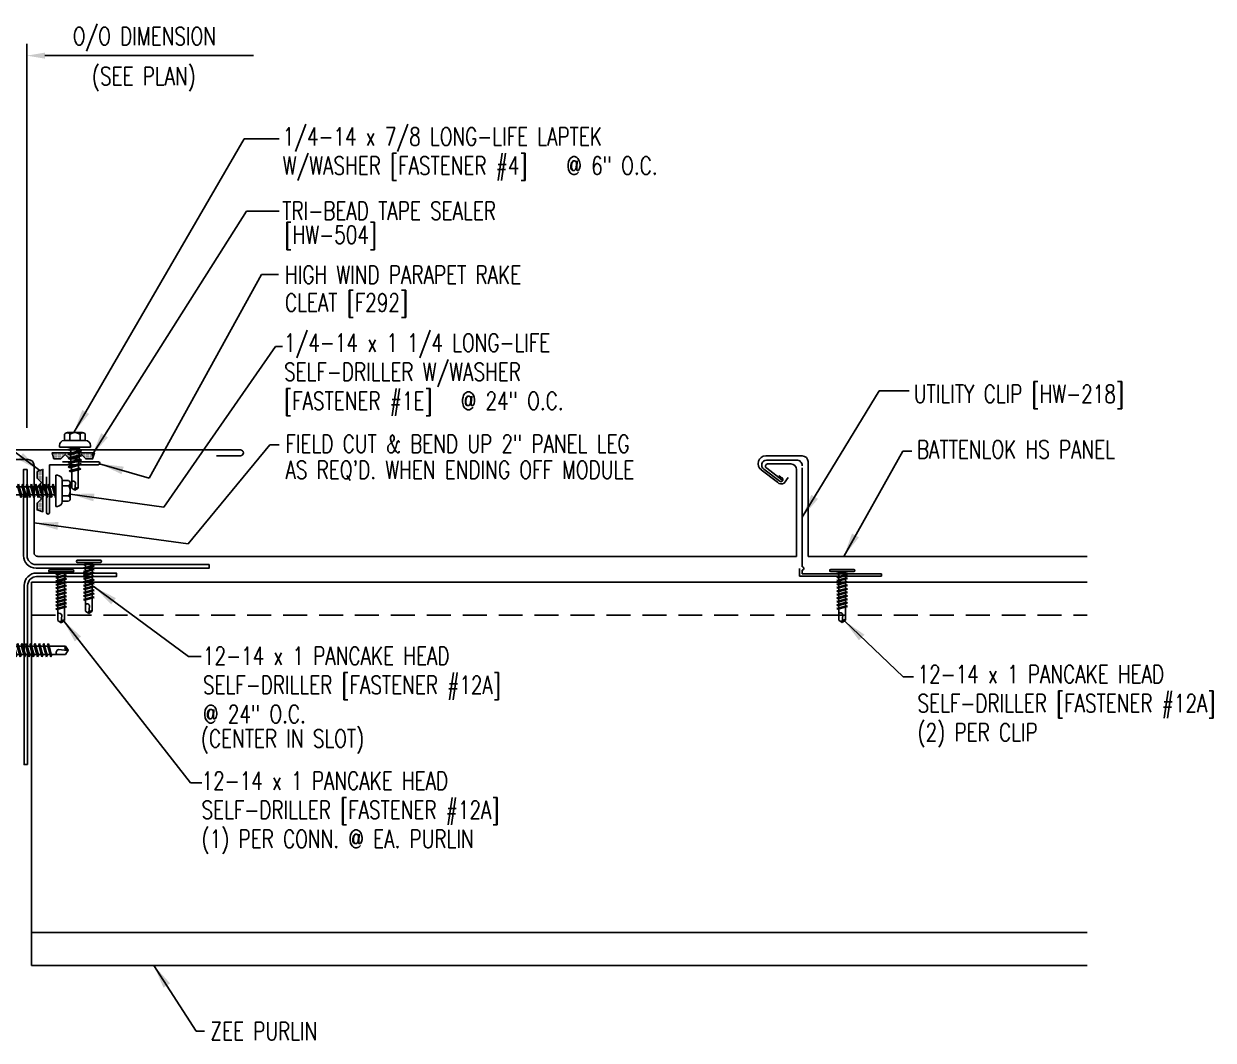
# Model space of a CAD drawing. Header units: inches. Extents: x 3.9 to 42, y 11.1 to 39.9.
# Drawn here: x 17.16 to 41.99, y 18.69 to 39.92 of the extents above; entities that cross this region are included whole.
import ezdxf

# ---------------------------------------------------------------- set-up
doc = ezdxf.new("R2010")
doc.units = ezdxf.units.IN
doc.header["$MEASUREMENT"] = 0
doc.linetypes.add('HIDDEN', pattern=[0.375, 0.25, -0.125])
for name, color, linetype in [('clip', 5, 'Continuous'), ('DIM', 2, 'Continuous'), ('FASTENER', 9, 'Continuous'), ('PANEL', 11, 'Continuous'), ('STLA', 10, 'Continuous'), ('TAPE', 8, 'Continuous'), ('TEXT', 2, 'Continuous'), ('TRIM', 6, 'Continuous')]:
    doc.layers.add(name, color=color, linetype=linetype)
doc.styles.add('TEXT1', font='ROMANS.shx', dxfattribs={"width": 0.75, "height": 0.375})
doc.dimstyles.new('DETAIL$7$7', dxfattribs={"dimscale": 4, "dimtxt": 0.375, "dimasz": 0.125, "dimexe": 0.0625, "dimexo": 0.125, "dimgap": 0.0625, "dimtad": 1, "dimdec": 4, "dimzin": 3, "dimdsep": 46, "dimlunit": 4, "dimtxsty": 'TEXT1', "dimblk": 'ARCHTICK', "dimcen": 0.0625, "dimclrd": 7, "dimclre": 7, "dimclrt": 2, "dimadec": 0, "dimazin": 0, "dimtfac": 0.59375, "dimtdec": 4, "dimtmove": 2, "dimatfit": 3, "dimfxl": 0, "dimfrac": 2, "dimtolj": 1, "dimtzin": 3, "dimarcsym": 0})

# ---------------------------------------------------------------- blocks, each defined once
blk = doc.blocks.new('*X2')
at = {"color": 0}
for p, q in [((-0.434, 0.135), (-0.434, 0.135)), ((-0.434, 0.123), (-0.434, 0.123)), ((-0.422, 0.141), (-0.422, 0.141)), ((-0.422, 0.129), (-0.422, 0.129)), ((-0.422, 0.117), (-0.422, 0.117)), ((-0.422, 0.105), (-0.422, 0.105)), ((-0.422, 0.094), (-0.422, 0.094)), ((-0.422, 0.082), (-0.422, 0.082)), ((-0.41, 0.135), (-0.41, 0.135)), ((-0.41, 0.123), (-0.41, 0.123)), ((-0.41, 0.111), (-0.41, 0.111)), ((-0.41, 0.1), (-0.41, 0.1)), ((-0.41, 0.088), (-0.41, 0.088)), ((-0.41, 0.076), (-0.41, 0.076)), ((-0.41, 0.064), (-0.41, 0.064)), ((-0.41, 0.053), (-0.41, 0.053)), ((-0.41, 0.041), (-0.41, 0.041)), ((-0.398, 0.141), (-0.398, 0.141)), ((-0.398, 0.129), (-0.398, 0.129)), ((-0.398, 0.117), (-0.398, 0.117)), ((-0.398, 0.105), (-0.398, 0.105)), ((-0.398, 0.094), (-0.398, 0.094)), ((-0.398, 0.082), (-0.398, 0.082)), ((-0.398, 0.07), (-0.398, 0.07)), ((-0.398, 0.059), (-0.398, 0.059)), ((-0.398, 0.047), (-0.398, 0.047)), ((-0.398, 0.035), (-0.398, 0.035)), ((-0.398, 0.023), (-0.398, 0.023)), ((-0.387, 0.135), (-0.387, 0.135)), ((-0.387, 0.123), (-0.387, 0.123)), ((-0.387, 0.111), (-0.387, 0.111)), ((-0.387, 0.1), (-0.387, 0.1)), ((-0.387, 0.088), (-0.387, 0.088)), ((-0.387, 0.076), (-0.387, 0.076)), ((-0.387, 0.064), (-0.387, 0.064)), ((-0.387, 0.053), (-0.387, 0.053)), ((-0.387, 0.041), (-0.387, 0.041)), ((-0.387, 0.029), (-0.387, 0.029)), ((-0.375, 0.141), (-0.375, 0.141)), ((-0.375, 0.129), (-0.375, 0.129)), ((-0.375, 0.117), (-0.375, 0.117)), ((-0.375, 0.105), (-0.375, 0.105)), ((-0.375, 0.094), (-0.375, 0.094)), ((-0.375, 0.082), (-0.375, 0.082)), ((-0.375, 0.07), (-0.375, 0.07)), ((-0.375, 0.059), (-0.375, 0.059)), ((-0.375, 0.047), (-0.375, 0.047)), ((-0.375, 0.035), (-0.375, 0.035)), ((-0.375, 0.023), (-0.375, 0.023)), ((-0.363, 0.135), (-0.363, 0.135)), ((-0.363, 0.123), (-0.363, 0.123)), ((-0.363, 0.111), (-0.363, 0.111)), ((-0.363, 0.1), (-0.363, 0.1)), ((-0.363, 0.088), (-0.363, 0.088)), ((-0.363, 0.076), (-0.363, 0.076)), ((-0.363, 0.064), (-0.363, 0.064)), ((-0.363, 0.053), (-0.363, 0.053)), ((-0.363, 0.041), (-0.363, 0.041)), ((-0.363, 0.029), (-0.363, 0.029)), ((-0.352, 0.141), (-0.352, 0.141)), ((-0.352, 0.129), (-0.352, 0.129)), ((-0.352, 0.117), (-0.352, 0.117)), ((-0.352, 0.105), (-0.352, 0.105)), ((-0.352, 0.094), (-0.352, 0.094)), ((-0.352, 0.082), (-0.352, 0.082)), ((-0.352, 0.07), (-0.352, 0.07)), ((-0.352, 0.059), (-0.352, 0.059)), ((-0.352, 0.047), (-0.352, 0.047)), ((-0.352, 0.035), (-0.352, 0.035)), ((-0.352, 0.023), (-0.352, 0.023)), ((-0.34, 0.135), (-0.34, 0.135)), ((-0.34, 0.123), (-0.34, 0.123)), ((-0.34, 0.111), (-0.34, 0.111)), ((-0.34, 0.1), (-0.34, 0.1)), ((-0.34, 0.088), (-0.34, 0.088)), ((-0.34, 0.076), (-0.34, 0.076)), ((-0.34, 0.064), (-0.34, 0.064)), ((-0.34, 0.053), (-0.34, 0.053)), ((-0.34, 0.041), (-0.34, 0.041)), ((-0.34, 0.029), (-0.34, 0.029)), ((-0.328, 0.141), (-0.328, 0.141)), ((-0.328, 0.129), (-0.328, 0.129)), ((-0.328, 0.117), (-0.328, 0.117)), ((-0.328, 0.105), (-0.328, 0.105)), ((-0.328, 0.094), (-0.328, 0.094)), ((-0.328, 0.082), (-0.328, 0.082)), ((-0.328, 0.07), (-0.328, 0.07)), ((-0.328, 0.059), (-0.328, 0.059)), ((-0.328, 0.047), (-0.328, 0.047)), ((-0.328, 0.035), (-0.328, 0.035)), ((-0.328, 0.023), (-0.328, 0.023)), ((-0.316, 0.135), (-0.316, 0.135)), ((-0.316, 0.123), (-0.316, 0.123)), ((-0.316, 0.111), (-0.316, 0.111)), ((-0.316, 0.1), (-0.316, 0.1)), ((-0.316, 0.088), (-0.316, 0.088)), ((-0.316, 0.076), (-0.316, 0.076)), ((-0.316, 0.064), (-0.316, 0.064)), ((-0.316, 0.053), (-0.316, 0.053)), ((-0.316, 0.041), (-0.316, 0.041)), ((-0.316, 0.029), (-0.316, 0.029)), ((-0.305, 0.141), (-0.305, 0.141)), ((-0.305, 0.129), (-0.305, 0.129)), ((-0.305, 0.117), (-0.305, 0.117)), ((-0.305, 0.105), (-0.305, 0.105)), ((-0.305, 0.094), (-0.305, 0.094)), ((-0.305, 0.082), (-0.305, 0.082)), ((-0.305, 0.07), (-0.305, 0.07)), ((-0.305, 0.059), (-0.305, 0.059)), ((-0.305, 0.047), (-0.305, 0.047)), ((-0.305, 0.035), (-0.305, 0.035)), ((-0.305, 0.023), (-0.305, 0.023)), ((-0.293, 0.135), (-0.293, 0.135)), ((-0.293, 0.123), (-0.293, 0.123)), ((-0.293, 0.111), (-0.293, 0.111)), ((-0.293, 0.1), (-0.293, 0.1)), ((-0.293, 0.088), (-0.293, 0.088)), ((-0.293, 0.076), (-0.293, 0.076)), ((-0.293, 0.064), (-0.293, 0.064)), ((-0.293, 0.053), (-0.293, 0.053)), ((-0.293, 0.041), (-0.293, 0.041)), ((-0.293, 0.029), (-0.293, 0.029)), ((-0.281, 0.141), (-0.281, 0.141)), ((-0.281, 0.129), (-0.281, 0.129)), ((-0.281, 0.117), (-0.281, 0.117)), ((-0.281, 0.105), (-0.281, 0.105)), ((-0.281, 0.094), (-0.281, 0.094)), ((-0.281, 0.082), (-0.281, 0.082)), ((-0.281, 0.07), (-0.281, 0.07)), ((-0.281, 0.059), (-0.281, 0.059)), ((-0.281, 0.047), (-0.281, 0.047)), ((-0.281, 0.035), (-0.281, 0.035)), ((-0.281, 0.023), (-0.281, 0.023)), ((-0.27, 0.135), (-0.27, 0.135)), ((-0.27, 0.123), (-0.27, 0.123)), ((-0.27, 0.111), (-0.27, 0.111)), ((-0.27, 0.1), (-0.27, 0.1)), ((-0.27, 0.088), (-0.27, 0.088)), ((-0.27, 0.076), (-0.27, 0.076)), ((-0.27, 0.064), (-0.27, 0.064)), ((-0.27, 0.053), (-0.27, 0.053)), ((-0.27, 0.041), (-0.27, 0.041)), ((-0.27, 0.029), (-0.27, 0.029)), ((-0.258, 0.141), (-0.258, 0.141)), ((-0.258, 0.129), (-0.258, 0.129)), ((-0.258, 0.117), (-0.258, 0.117)), ((-0.258, 0.105), (-0.258, 0.105)), ((-0.258, 0.094), (-0.258, 0.094)), ((-0.258, 0.082), (-0.258, 0.082)), ((-0.258, 0.07), (-0.258, 0.07)), ((-0.258, 0.059), (-0.258, 0.059)), ((-0.258, 0.047), (-0.258, 0.047)), ((-0.258, 0.035), (-0.258, 0.035)), ((-0.258, 0.023), (-0.258, 0.023)), ((-0.246, 0.135), (-0.246, 0.135)), ((-0.246, 0.123), (-0.246, 0.123)), ((-0.246, 0.111), (-0.246, 0.111)), ((-0.246, 0.1), (-0.246, 0.1)), ((-0.246, 0.088), (-0.246, 0.088)), ((-0.246, 0.076), (-0.246, 0.076)), ((-0.246, 0.064), (-0.246, 0.064)), ((-0.246, 0.053), (-0.246, 0.053)), ((-0.246, 0.041), (-0.246, 0.041)), ((-0.234, 0.141), (-0.234, 0.141)), ((-0.234, 0.129), (-0.234, 0.129)), ((-0.234, 0.117), (-0.234, 0.117)), ((-0.234, 0.105), (-0.234, 0.105)), ((-0.234, 0.094), (-0.234, 0.094)), ((-0.234, 0.082), (-0.234, 0.082)), ((-0.234, 0.07), (-0.234, 0.07)), ((-0.234, 0.059), (-0.234, 0.059)), ((-0.234, 0.047), (-0.234, 0.047)), ((-0.223, 0.135), (-0.223, 0.135)), ((-0.223, 0.123), (-0.223, 0.123)), ((-0.223, 0.111), (-0.223, 0.111)), ((-0.223, 0.1), (-0.223, 0.1)), ((-0.223, 0.088), (-0.223, 0.088)), ((-0.223, 0.076), (-0.223, 0.076)), ((-0.223, 0.064), (-0.223, 0.064)), ((-0.211, 0.141), (-0.211, 0.141)), ((-0.211, 0.129), (-0.211, 0.129)), ((-0.211, 0.117), (-0.211, 0.117)), ((-0.211, 0.105), (-0.211, 0.105)), ((-0.211, 0.094), (-0.211, 0.094)), ((-0.211, 0.082), (-0.211, 0.082)), ((-0.211, 0.07), (-0.211, 0.07)), ((-0.199, 0.135), (-0.199, 0.135)), ((-0.199, 0.123), (-0.199, 0.123)), ((-0.199, 0.111), (-0.199, 0.111)), ((-0.199, 0.1), (-0.199, 0.1)), ((-0.199, 0.088), (-0.199, 0.088)), ((-0.188, 0.141), (-0.188, 0.141)), ((-0.188, 0.129), (-0.188, 0.129)), ((-0.188, 0.117), (-0.188, 0.117)), ((-0.188, 0.105), (-0.188, 0.105)), ((-0.188, 0.094), (-0.188, 0.094)), ((-0.176, 0.135), (-0.176, 0.135)), ((-0.176, 0.123), (-0.176, 0.123)), ((-0.176, 0.111), (-0.176, 0.111)), ((-0.164, 0.141), (-0.164, 0.141)), ((-0.164, 0.129), (-0.164, 0.129)), ((-0.164, 0.117), (-0.164, 0.117)), ((-0.164, 0.105), (-0.164, 0.105)), ((-0.152, 0.135), (-0.152, 0.135)), ((-0.152, 0.123), (-0.152, 0.123)), ((-0.152, 0.111), (-0.152, 0.111)), ((-0.152, 0.1), (-0.152, 0.1)), ((-0.141, 0.141), (-0.141, 0.141)), ((-0.141, 0.129), (-0.141, 0.129)), ((-0.141, 0.117), (-0.141, 0.117)), ((-0.141, 0.105), (-0.141, 0.105)), ((-0.141, 0.094), (-0.141, 0.094)), ((-0.141, 0.082), (-0.141, 0.082)), ((-0.129, 0.135), (-0.129, 0.135)), ((-0.129, 0.123), (-0.129, 0.123)), ((-0.129, 0.111), (-0.129, 0.111)), ((-0.129, 0.1), (-0.129, 0.1)), ((-0.129, 0.088), (-0.129, 0.088)), ((-0.129, 0.076), (-0.129, 0.076)), ((-0.117, 0.141), (-0.117, 0.141)), ((-0.117, 0.129), (-0.117, 0.129)), ((-0.117, 0.117), (-0.117, 0.117)), ((-0.117, 0.105), (-0.117, 0.105)), ((-0.117, 0.094), (-0.117, 0.094)), ((-0.117, 0.082), (-0.117, 0.082)), ((-0.117, 0.07), (-0.117, 0.07)), ((-0.117, 0.059), (-0.117, 0.059)), ((-0.105, 0.135), (-0.105, 0.135)), ((-0.105, 0.123), (-0.105, 0.123)), ((-0.105, 0.111), (-0.105, 0.111)), ((-0.105, 0.1), (-0.105, 0.1)), ((-0.105, 0.088), (-0.105, 0.088)), ((-0.105, 0.076), (-0.105, 0.076)), ((-0.105, 0.064), (-0.105, 0.064)), ((-0.105, 0.053), (-0.105, 0.053)), ((-0.094, 0.141), (-0.094, 0.141)), ((-0.094, 0.129), (-0.094, 0.129)), ((-0.094, 0.117), (-0.094, 0.117)), ((-0.094, 0.105), (-0.094, 0.105)), ((-0.094, 0.094), (-0.094, 0.094)), ((-0.094, 0.082), (-0.094, 0.082)), ((-0.094, 0.07), (-0.094, 0.07)), ((-0.094, 0.059), (-0.094, 0.059)), ((-0.094, 0.047), (-0.094, 0.047)), ((-0.094, 0.035), (-0.094, 0.035)), ((-0.082, 0.135), (-0.082, 0.135)), ((-0.082, 0.123), (-0.082, 0.123)), ((-0.082, 0.111), (-0.082, 0.111)), ((-0.082, 0.1), (-0.082, 0.1)), ((-0.082, 0.088), (-0.082, 0.088)), ((-0.082, 0.076), (-0.082, 0.076)), ((-0.082, 0.064), (-0.082, 0.064)), ((-0.082, 0.053), (-0.082, 0.053)), ((-0.082, 0.041), (-0.082, 0.041)), ((-0.082, 0.029), (-0.082, 0.029)), ((-0.07, 0.141), (-0.07, 0.141)), ((-0.07, 0.129), (-0.07, 0.129)), ((-0.07, 0.117), (-0.07, 0.117)), ((-0.07, 0.105), (-0.07, 0.105)), ((-0.07, 0.094), (-0.07, 0.094)), ((-0.07, 0.082), (-0.07, 0.082)), ((-0.07, 0.07), (-0.07, 0.07)), ((-0.07, 0.059), (-0.07, 0.059)), ((-0.07, 0.047), (-0.07, 0.047)), ((-0.07, 0.035), (-0.07, 0.035)), ((-0.07, 0.023), (-0.07, 0.023)), ((-0.059, 0.135), (-0.059, 0.135)), ((-0.059, 0.123), (-0.059, 0.123)), ((-0.059, 0.111), (-0.059, 0.111)), ((-0.059, 0.1), (-0.059, 0.1)), ((-0.059, 0.088), (-0.059, 0.088)), ((-0.059, 0.076), (-0.059, 0.076)), ((-0.059, 0.064), (-0.059, 0.064)), ((-0.059, 0.053), (-0.059, 0.053)), ((-0.059, 0.041), (-0.059, 0.041)), ((-0.059, 0.029), (-0.059, 0.029)), ((-0.047, 0.141), (-0.047, 0.141)), ((-0.047, 0.129), (-0.047, 0.129)), ((-0.047, 0.117), (-0.047, 0.117)), ((-0.047, 0.105), (-0.047, 0.105)), ((-0.047, 0.094), (-0.047, 0.094)), ((-0.047, 0.082), (-0.047, 0.082)), ((-0.047, 0.07), (-0.047, 0.07)), ((-0.047, 0.059), (-0.047, 0.059)), ((-0.047, 0.047), (-0.047, 0.047)), ((-0.047, 0.035), (-0.047, 0.035)), ((-0.047, 0.023), (-0.047, 0.023)), ((-0.035, 0.135), (-0.035, 0.135)), ((-0.035, 0.123), (-0.035, 0.123)), ((-0.035, 0.111), (-0.035, 0.111)), ((-0.035, 0.1), (-0.035, 0.1)), ((-0.035, 0.088), (-0.035, 0.088)), ((-0.035, 0.076), (-0.035, 0.076)), ((-0.035, 0.064), (-0.035, 0.064)), ((-0.035, 0.053), (-0.035, 0.053)), ((-0.035, 0.041), (-0.035, 0.041)), ((-0.035, 0.029), (-0.035, 0.029)), ((-0.023, 0.141), (-0.023, 0.141)), ((-0.023, 0.129), (-0.023, 0.129)), ((-0.023, 0.117), (-0.023, 0.117)), ((-0.023, 0.105), (-0.023, 0.105)), ((-0.023, 0.094), (-0.023, 0.094)), ((-0.023, 0.082), (-0.023, 0.082)), ((-0.023, 0.07), (-0.023, 0.07)), ((-0.023, 0.059), (-0.023, 0.059)), ((-0.023, 0.047), (-0.023, 0.047)), ((-0.023, 0.035), (-0.023, 0.035)), ((-0.023, 0.023), (-0.023, 0.023)), ((-0.012, 0.135), (-0.012, 0.135)), ((-0.012, 0.123), (-0.012, 0.123)), ((-0.012, 0.111), (-0.012, 0.111)), ((-0.012, 0.1), (-0.012, 0.1)), ((-0.012, 0.088), (-0.012, 0.088)), ((-0.012, 0.076), (-0.012, 0.076)), ((-0.012, 0.064), (-0.012, 0.064)), ((-0.012, 0.053), (-0.012, 0.053)), ((-0.012, 0.041), (-0.012, 0.041)), ((-0.012, 0.029), (-0.012, 0.029)), ((0, 0.141), (0, 0.141)), ((0, 0.129), (0, 0.129)), ((0, 0.117), (0, 0.117)), ((0, 0.105), (0, 0.105)), ((0, 0.094), (0, 0.094)), ((0, 0.082), (0, 0.082)), ((0, 0.07), (0, 0.07)), ((0, 0.059), (0, 0.059)), ((0, 0.047), (0, 0.047)), ((0, 0.035), (0, 0.035)), ((0, 0.023), (0, 0.023)), ((0.012, 0.135), (0.012, 0.135)), ((0.012, 0.123), (0.012, 0.123)), ((0.012, 0.111), (0.012, 0.111)), ((0.012, 0.1), (0.012, 0.1)), ((0.012, 0.088), (0.012, 0.088)), ((0.012, 0.076), (0.012, 0.076)), ((0.012, 0.064), (0.012, 0.064)), ((0.012, 0.053), (0.012, 0.053)), ((0.012, 0.041), (0.012, 0.041)), ((0.012, 0.029), (0.012, 0.029)), ((0.023, 0.141), (0.023, 0.141)), ((0.023, 0.129), (0.023, 0.129)), ((0.023, 0.117), (0.023, 0.117)), ((0.023, 0.105), (0.023, 0.105)), ((0.023, 0.094), (0.023, 0.094)), ((0.023, 0.082), (0.023, 0.082)), ((0.023, 0.07), (0.023, 0.07)), ((0.023, 0.059), (0.023, 0.059)), ((0.023, 0.047), (0.023, 0.047)), ((0.023, 0.035), (0.023, 0.035)), ((0.023, 0.023), (0.023, 0.023)), ((0.035, 0.135), (0.035, 0.135)), ((0.035, 0.123), (0.035, 0.123)), ((0.035, 0.111), (0.035, 0.111)), ((0.035, 0.1), (0.035, 0.1)), ((0.035, 0.088), (0.035, 0.088)), ((0.035, 0.076), (0.035, 0.076)), ((0.035, 0.064), (0.035, 0.064)), ((0.035, 0.053), (0.035, 0.053)), ((0.035, 0.041), (0.035, 0.041)), ((0.035, 0.029), (0.035, 0.029)), ((0.047, 0.141), (0.047, 0.141)), ((0.047, 0.129), (0.047, 0.129)), ((0.047, 0.117), (0.047, 0.117)), ((0.047, 0.105), (0.047, 0.105)), ((0.047, 0.094), (0.047, 0.094)), ((0.047, 0.082), (0.047, 0.082)), ((0.047, 0.07), (0.047, 0.07)), ((0.047, 0.059), (0.047, 0.059)), ((0.047, 0.047), (0.047, 0.047)), ((0.047, 0.035), (0.047, 0.035)), ((0.047, 0.023), (0.047, 0.023)), ((0.059, 0.135), (0.059, 0.135)), ((0.059, 0.123), (0.059, 0.123)), ((0.059, 0.111), (0.059, 0.111)), ((0.059, 0.1), (0.059, 0.1)), ((0.059, 0.088), (0.059, 0.088)), ((0.059, 0.076), (0.059, 0.076)), ((0.059, 0.064), (0.059, 0.064)), ((0.059, 0.053), (0.059, 0.053)), ((0.059, 0.041), (0.059, 0.041)), ((0.059, 0.029), (0.059, 0.029)), ((0.07, 0.141), (0.07, 0.141)), ((0.07, 0.129), (0.07, 0.129)), ((0.07, 0.117), (0.07, 0.117)), ((0.07, 0.105), (0.07, 0.105)), ((0.07, 0.094), (0.07, 0.094)), ((0.07, 0.082), (0.07, 0.082)), ((0.07, 0.07), (0.07, 0.07)), ((0.07, 0.059), (0.07, 0.059)), ((0.07, 0.047), (0.07, 0.047)), ((0.07, 0.035), (0.07, 0.035)), ((0.07, 0.023), (0.07, 0.023)), ((0.082, 0.135), (0.082, 0.135)), ((0.082, 0.123), (0.082, 0.123)), ((0.082, 0.111), (0.082, 0.111)), ((0.082, 0.1), (0.082, 0.1)), ((0.082, 0.088), (0.082, 0.088)), ((0.082, 0.076), (0.082, 0.076)), ((0.082, 0.064), (0.082, 0.064)), ((0.082, 0.053), (0.082, 0.053)), ((0.082, 0.041), (0.082, 0.041)), ((0.082, 0.029), (0.082, 0.029)), ((0.094, 0.141), (0.094, 0.141)), ((0.094, 0.129), (0.094, 0.129)), ((0.094, 0.117), (0.094, 0.117)), ((0.094, 0.105), (0.094, 0.105)), ((0.094, 0.094), (0.094, 0.094)), ((0.094, 0.082), (0.094, 0.082)), ((0.094, 0.07), (0.094, 0.07)), ((0.094, 0.059), (0.094, 0.059)), ((0.094, 0.047), (0.094, 0.047)), ((0.094, 0.035), (0.094, 0.035)), ((0.105, 0.135), (0.105, 0.135)), ((0.105, 0.123), (0.105, 0.123)), ((0.105, 0.111), (0.105, 0.111)), ((0.105, 0.1), (0.105, 0.1)), ((0.105, 0.088), (0.105, 0.088)), ((0.105, 0.076), (0.105, 0.076)), ((0.105, 0.064), (0.105, 0.064)), ((0.105, 0.053), (0.105, 0.053)), ((0.117, 0.141), (0.117, 0.141)), ((0.117, 0.129), (0.117, 0.129)), ((0.117, 0.117), (0.117, 0.117)), ((0.117, 0.105), (0.117, 0.105)), ((0.117, 0.094), (0.117, 0.094)), ((0.117, 0.082), (0.117, 0.082)), ((0.117, 0.07), (0.117, 0.07)), ((0.117, 0.059), (0.117, 0.059)), ((0.129, 0.135), (0.129, 0.135)), ((0.129, 0.123), (0.129, 0.123)), ((0.129, 0.111), (0.129, 0.111)), ((0.129, 0.1), (0.129, 0.1)), ((0.129, 0.088), (0.129, 0.088)), ((0.129, 0.076), (0.129, 0.076)), ((0.141, 0.141), (0.141, 0.141)), ((0.141, 0.129), (0.141, 0.129)), ((0.141, 0.117), (0.141, 0.117)), ((0.141, 0.105), (0.141, 0.105)), ((0.141, 0.094), (0.141, 0.094)), ((0.141, 0.082), (0.141, 0.082)), ((0.152, 0.135), (0.152, 0.135)), ((0.152, 0.123), (0.152, 0.123)), ((0.152, 0.111), (0.152, 0.111)), ((0.152, 0.1), (0.152, 0.1)), ((0.164, 0.141), (0.164, 0.141)), ((0.164, 0.129), (0.164, 0.129)), ((0.164, 0.117), (0.164, 0.117)), ((0.164, 0.105), (0.164, 0.105)), ((0.176, 0.135), (0.176, 0.135)), ((0.176, 0.123), (0.176, 0.123)), ((0.176, 0.111), (0.176, 0.111)), ((0.188, 0.141), (0.188, 0.141)), ((0.188, 0.129), (0.188, 0.129)), ((0.188, 0.117), (0.188, 0.117)), ((0.188, 0.105), (0.188, 0.105)), ((0.188, 0.094), (0.188, 0.094)), ((0.199, 0.135), (0.199, 0.135)), ((0.199, 0.123), (0.199, 0.123)), ((0.199, 0.111), (0.199, 0.111)), ((0.199, 0.1), (0.199, 0.1)), ((0.199, 0.088), (0.199, 0.088)), ((0.211, 0.141), (0.211, 0.141)), ((0.211, 0.129), (0.211, 0.129)), ((0.211, 0.117), (0.211, 0.117)), ((0.211, 0.105), (0.211, 0.105)), ((0.211, 0.094), (0.211, 0.094)), ((0.211, 0.082), (0.211, 0.082)), ((0.211, 0.07), (0.211, 0.07)), ((0.223, 0.135), (0.223, 0.135)), ((0.223, 0.123), (0.223, 0.123)), ((0.223, 0.111), (0.223, 0.111)), ((0.223, 0.1), (0.223, 0.1)), ((0.223, 0.088), (0.223, 0.088)), ((0.223, 0.076), (0.223, 0.076)), ((0.223, 0.064), (0.223, 0.064)), ((0.234, 0.141), (0.234, 0.141)), ((0.234, 0.129), (0.234, 0.129)), ((0.234, 0.117), (0.234, 0.117)), ((0.234, 0.105), (0.234, 0.105)), ((0.234, 0.094), (0.234, 0.094)), ((0.234, 0.082), (0.234, 0.082)), ((0.234, 0.07), (0.234, 0.07)), ((0.234, 0.059), (0.234, 0.059)), ((0.234, 0.047), (0.234, 0.047)), ((0.246, 0.135), (0.246, 0.135)), ((0.246, 0.123), (0.246, 0.123)), ((0.246, 0.111), (0.246, 0.111)), ((0.246, 0.1), (0.246, 0.1)), ((0.246, 0.088), (0.246, 0.088)), ((0.246, 0.076), (0.246, 0.076)), ((0.246, 0.064), (0.246, 0.064)), ((0.246, 0.053), (0.246, 0.053)), ((0.246, 0.041), (0.246, 0.041)), ((0.258, 0.141), (0.258, 0.141)), ((0.258, 0.129), (0.258, 0.129)), ((0.258, 0.117), (0.258, 0.117)), ((0.258, 0.105), (0.258, 0.105)), ((0.258, 0.094), (0.258, 0.094)), ((0.258, 0.082), (0.258, 0.082)), ((0.258, 0.07), (0.258, 0.07)), ((0.258, 0.059), (0.258, 0.059)), ((0.258, 0.047), (0.258, 0.047)), ((0.258, 0.035), (0.258, 0.035)), ((0.258, 0.023), (0.258, 0.023)), ((0.27, 0.135), (0.27, 0.135)), ((0.27, 0.123), (0.27, 0.123)), ((0.27, 0.111), (0.27, 0.111)), ((0.27, 0.1), (0.27, 0.1)), ((0.27, 0.088), (0.27, 0.088)), ((0.27, 0.076), (0.27, 0.076)), ((0.27, 0.064), (0.27, 0.064)), ((0.27, 0.053), (0.27, 0.053)), ((0.27, 0.041), (0.27, 0.041)), ((0.27, 0.029), (0.27, 0.029)), ((0.281, 0.141), (0.281, 0.141)), ((0.281, 0.129), (0.281, 0.129)), ((0.281, 0.117), (0.281, 0.117)), ((0.281, 0.105), (0.281, 0.105)), ((0.281, 0.094), (0.281, 0.094)), ((0.281, 0.082), (0.281, 0.082)), ((0.281, 0.07), (0.281, 0.07)), ((0.281, 0.059), (0.281, 0.059)), ((0.281, 0.047), (0.281, 0.047)), ((0.281, 0.035), (0.281, 0.035)), ((0.281, 0.023), (0.281, 0.023)), ((0.293, 0.135), (0.293, 0.135)), ((0.293, 0.123), (0.293, 0.123)), ((0.293, 0.111), (0.293, 0.111)), ((0.293, 0.1), (0.293, 0.1)), ((0.293, 0.088), (0.293, 0.088)), ((0.293, 0.076), (0.293, 0.076)), ((0.293, 0.064), (0.293, 0.064)), ((0.293, 0.053), (0.293, 0.053)), ((0.293, 0.041), (0.293, 0.041)), ((0.293, 0.029), (0.293, 0.029)), ((0.305, 0.141), (0.305, 0.141)), ((0.305, 0.129), (0.305, 0.129)), ((0.305, 0.117), (0.305, 0.117)), ((0.305, 0.105), (0.305, 0.105)), ((0.305, 0.094), (0.305, 0.094)), ((0.305, 0.082), (0.305, 0.082)), ((0.305, 0.07), (0.305, 0.07)), ((0.305, 0.059), (0.305, 0.059)), ((0.305, 0.047), (0.305, 0.047)), ((0.305, 0.035), (0.305, 0.035)), ((0.305, 0.023), (0.305, 0.023)), ((0.316, 0.135), (0.316, 0.135)), ((0.316, 0.123), (0.316, 0.123)), ((0.316, 0.111), (0.316, 0.111)), ((0.316, 0.1), (0.316, 0.1)), ((0.316, 0.088), (0.316, 0.088)), ((0.316, 0.076), (0.316, 0.076)), ((0.316, 0.064), (0.316, 0.064)), ((0.316, 0.053), (0.316, 0.053)), ((0.316, 0.041), (0.316, 0.041)), ((0.316, 0.029), (0.316, 0.029)), ((0.328, 0.141), (0.328, 0.141)), ((0.328, 0.129), (0.328, 0.129)), ((0.328, 0.117), (0.328, 0.117)), ((0.328, 0.105), (0.328, 0.105)), ((0.328, 0.094), (0.328, 0.094)), ((0.328, 0.082), (0.328, 0.082)), ((0.328, 0.07), (0.328, 0.07)), ((0.328, 0.059), (0.328, 0.059)), ((0.328, 0.047), (0.328, 0.047)), ((0.328, 0.035), (0.328, 0.035)), ((0.328, 0.023), (0.328, 0.023)), ((0.34, 0.135), (0.34, 0.135)), ((0.34, 0.123), (0.34, 0.123)), ((0.34, 0.111), (0.34, 0.111)), ((0.34, 0.1), (0.34, 0.1)), ((0.34, 0.088), (0.34, 0.088)), ((0.34, 0.076), (0.34, 0.076)), ((0.34, 0.064), (0.34, 0.064)), ((0.34, 0.053), (0.34, 0.053)), ((0.34, 0.041), (0.34, 0.041)), ((0.34, 0.029), (0.34, 0.029)), ((0.352, 0.141), (0.352, 0.141)), ((0.352, 0.129), (0.352, 0.129)), ((0.352, 0.117), (0.352, 0.117)), ((0.352, 0.105), (0.352, 0.105)), ((0.352, 0.094), (0.352, 0.094)), ((0.352, 0.082), (0.352, 0.082)), ((0.352, 0.07), (0.352, 0.07)), ((0.352, 0.059), (0.352, 0.059)), ((0.352, 0.047), (0.352, 0.047)), ((0.352, 0.035), (0.352, 0.035)), ((0.352, 0.023), (0.352, 0.023)), ((0.363, 0.135), (0.363, 0.135)), ((0.363, 0.123), (0.363, 0.123)), ((0.363, 0.111), (0.363, 0.111)), ((0.363, 0.1), (0.363, 0.1)), ((0.363, 0.088), (0.363, 0.088)), ((0.363, 0.076), (0.363, 0.076)), ((0.363, 0.064), (0.363, 0.064)), ((0.363, 0.053), (0.363, 0.053)), ((0.363, 0.041), (0.363, 0.041)), ((0.363, 0.029), (0.363, 0.029)), ((0.375, 0.141), (0.375, 0.141)), ((0.375, 0.129), (0.375, 0.129)), ((0.375, 0.117), (0.375, 0.117)), ((0.375, 0.105), (0.375, 0.105)), ((0.375, 0.094), (0.375, 0.094)), ((0.375, 0.082), (0.375, 0.082)), ((0.375, 0.07), (0.375, 0.07)), ((0.375, 0.059), (0.375, 0.059)), ((0.375, 0.047), (0.375, 0.047)), ((0.375, 0.035), (0.375, 0.035)), ((0.375, 0.023), (0.375, 0.023)), ((0.387, 0.135), (0.387, 0.135)), ((0.387, 0.123), (0.387, 0.123)), ((0.387, 0.111), (0.387, 0.111)), ((0.387, 0.1), (0.387, 0.1)), ((0.387, 0.088), (0.387, 0.088)), ((0.387, 0.076), (0.387, 0.076)), ((0.387, 0.064), (0.387, 0.064)), ((0.387, 0.053), (0.387, 0.053)), ((0.387, 0.041), (0.387, 0.041)), ((0.387, 0.029), (0.387, 0.029)), ((0.398, 0.141), (0.398, 0.141)), ((0.398, 0.129), (0.398, 0.129)), ((0.398, 0.117), (0.398, 0.117)), ((0.398, 0.105), (0.398, 0.105)), ((0.398, 0.094), (0.398, 0.094)), ((0.398, 0.082), (0.398, 0.082)), ((0.398, 0.07), (0.398, 0.07)), ((0.398, 0.059), (0.398, 0.059)), ((0.398, 0.047), (0.398, 0.047)), ((0.398, 0.035), (0.398, 0.035)), ((0.398, 0.023), (0.398, 0.023)), ((0.41, 0.135), (0.41, 0.135)), ((0.41, 0.123), (0.41, 0.123)), ((0.41, 0.111), (0.41, 0.111)), ((0.41, 0.1), (0.41, 0.1)), ((0.41, 0.088), (0.41, 0.088)), ((0.41, 0.076), (0.41, 0.076)), ((0.41, 0.064), (0.41, 0.064)), ((0.41, 0.053), (0.41, 0.053)), ((0.41, 0.041), (0.41, 0.041)), ((0.422, 0.141), (0.422, 0.141)), ((0.422, 0.129), (0.422, 0.129)), ((0.422, 0.117), (0.422, 0.117)), ((0.422, 0.105), (0.422, 0.105)), ((0.422, 0.094), (0.422, 0.094)), ((0.422, 0.082), (0.422, 0.082)), ((0.434, 0.135), (0.434, 0.135)), ((0.434, 0.123), (0.434, 0.123))]:
    blk.add_line(p, q, dxfattribs=at)
blk = doc.blocks.new('MB_DBTAP')
at = {"layer": 'TAPE', "color": 9}
blk.add_lwpolyline([(-0.403, 0.018), (-0.442, 0.141), (0.442, 0.141), (0.403, 0.018), (0.26, 0.018), (0.17, 0.109), (0.079, 0.018), (0, 0.018), (-0.079, 0.018), (-0.17, 0.109), (-0.26, 0.018)], close=True, dxfattribs=at)
at = {"layer": 'TAPE', "color": 251}
blk.add_blockref('*X2', (0, 0), dxfattribs=at)
blk = doc.blocks.new('MB_DW3')
at = {"layer": 'FASTENER'}
for p, q in [((-0.215, 0.305), (-0.215, 0.171)), ((-0.161, 0.337), (0.161, 0.337)), ((-0.107, 0.305), (-0.107, 0.171)), ((0.107, 0.305), (0.107, 0.171)), ((0.215, 0.305), (0.215, 0.171)), ((-0.324, 0.071), (-0.324, 0.037)), ((-0.324, 0.037), (0.324, 0.037)), ((-0.224, 0.171), (0.215, 0.171)), ((-0.139, -0.016), (0.046, 0.037)), ((-0.104, -0.036), (0.139, 0.033)), ((-0.086, 0.037), (0.086, 0.037)), ((-0.086, 0.037), (-0.086, -0.001)), ((0.086, 0.037), (0.133, 0.037)), ((0.086, 0.018), (0.086, -0.042)), ((0.139, 0.033), (0.133, 0.037)), ((0.324, 0.071), (0.324, 0.037)), ((-0.104, -0.036), (-0.139, -0.016)), ((-0.139, -0.107), (0.104, -0.038)), ((-0.104, -0.127), (-0.139, -0.107)), ((-0.139, -0.198), (0.104, -0.128)), ((-0.104, -0.218), (-0.139, -0.198)), ((-0.139, -0.289), (0.104, -0.219)), ((-0.104, -0.127), (0.139, -0.058)), ((-0.104, -0.218), (0.139, -0.149)), ((-0.104, -0.309), (0.139, -0.239)), ((-0.086, -0.031), (-0.086, -0.092)), ((-0.086, -0.122), (-0.086, -0.183)), ((-0.086, -0.213), (-0.086, -0.274)), ((0.086, -0.073), (0.086, -0.133)), ((0.086, -0.164), (0.086, -0.224)), ((0.139, -0.058), (0.104, -0.038)), ((0.139, -0.149), (0.104, -0.128)), ((0.139, -0.239), (0.104, -0.219)), ((-0.104, -0.309), (-0.139, -0.289)), ((-0.139, -0.38), (0.104, -0.31)), ((-0.104, -0.4), (-0.139, -0.38)), ((-0.139, -0.47), (0.104, -0.401)), ((-0.104, -0.491), (-0.139, -0.47)), ((-0.139, -0.561), (0.104, -0.492)), ((-0.104, -0.4), (0.139, -0.33)), ((-0.104, -0.491), (0.139, -0.421)), ((-0.086, -0.304), (-0.086, -0.364)), ((-0.086, -0.395), (-0.086, -0.455)), ((-0.086, -0.486), (-0.086, -0.546)), ((0.086, -0.255), (0.086, -0.315)), ((0.086, -0.345), (0.086, -0.406)), ((0.086, -0.436), (0.086, -0.497)), ((0.139, -0.33), (0.104, -0.31)), ((0.139, -0.421), (0.104, -0.401)), ((0.139, -0.512), (0.104, -0.492)), ((-0.104, -0.581), (-0.139, -0.561)), ((-0.139, -0.652), (0.104, -0.583)), ((-0.104, -0.672), (-0.139, -0.652)), ((-0.139, -0.743), (0.104, -0.674)), ((-0.104, -0.763), (-0.139, -0.743)), ((-0.104, -0.581), (0.139, -0.512)), ((-0.104, -0.672), (0.139, -0.603)), ((-0.104, -0.763), (0.139, -0.694)), ((-0.086, -0.577), (-0.086, -0.637)), ((-0.086, -0.667), (-0.086, -0.728)), ((0.086, -0.527), (0.086, -0.588)), ((0.086, -0.618), (0.086, -0.679)), ((0.086, -0.709), (0.086, -1.05)), ((0.139, -0.603), (0.104, -0.583)), ((0.139, -0.694), (0.104, -0.674)), ((-0.086, -0.758), (-0.086, -1.05)), ((-0.002, -1.095), (0.014, -0.909)), ((0, -1.111), (-0.086, -1.05)), ((0, -1.111), (0.086, -1.05))]:
    blk.add_line(p, q, dxfattribs=at)
for centre, radius, start, end in [((-0.161, 0.274), 0.0628, 29.8754, 150.1246), ((0, 0.141), 0.196, 56.9974, 123.0026), ((0.161, 0.274), 0.0628, 29.8754, 150.1246), ((-0.224, 0.071), 0.1, 90, 180), ((0.224, 0.071), 0.1, 0, 90), ((-0.046, -0.921), 0.0615, 11.1445, 130.906), ((0.054, -1.097), 0.0563, 55.4585, 194.8454)]:
    blk.add_arc(centre, radius, start, end, dxfattribs=at)
blk = doc.blocks.new('fz5')
at = {"layer": 'FASTENER'}
for p, q in [((-0.217, 0.305), (-0.217, 0.171)), ((-0.163, 0.337), (0.159, 0.337)), ((-0.108, 0.305), (-0.108, 0.171)), ((0.105, 0.305), (0.105, 0.171)), ((0.214, 0.305), (0.214, 0.171)), ((-0.326, 0.071), (-0.326, 0.037)), ((-0.326, 0.037), (0.322, 0.037)), ((-0.226, 0.171), (0.214, 0.171)), ((-0.141, -0.014), (0.037, 0.037)), ((-0.105, -0.034), (0.137, 0.035)), ((-0.088, 0.037), (-0.088, 0.001)), ((-0.088, 0.037), (0.085, 0.037)), ((0.085, 0.037), (0.134, 0.037)), ((0.085, 0.02), (0.085, -0.041)), ((0.137, 0.035), (0.134, 0.037)), ((0.322, 0.071), (0.322, 0.037)), ((-0.105, -0.034), (-0.141, -0.014)), ((-0.141, -0.105), (0.102, -0.036)), ((-0.105, -0.125), (-0.141, -0.105)), ((-0.141, -0.196), (0.102, -0.127)), ((-0.105, -0.216), (-0.141, -0.196)), ((-0.141, -0.287), (0.102, -0.217)), ((-0.105, -0.125), (0.137, -0.056)), ((-0.105, -0.216), (0.137, -0.147)), ((-0.105, -0.307), (0.137, -0.238)), ((-0.088, -0.029), (-0.088, -0.09)), ((-0.088, -0.12), (-0.088, -0.181)), ((-0.084, -0.27), (-0.088, -0.211)), ((0.084, -0.223), (0.085, -0.211)), ((0.085, -0.071), (0.085, -0.131)), ((0.085, -0.162), (0.085, -0.211)), ((0.137, -0.056), (0.102, -0.036)), ((0.137, -0.147), (0.102, -0.127)), ((0.137, -0.238), (0.102, -0.217)), ((-0.105, -0.307), (-0.141, -0.287)), ((-0.141, -0.378), (0.102, -0.308)), ((-0.105, -0.398), (-0.141, -0.378)), ((-0.122, -0.463), (0.089, -0.403)), ((-0.086, -0.483), (-0.122, -0.463)), ((-0.105, -0.398), (0.137, -0.328)), ((-0.086, -0.483), (0.124, -0.423)), ((-0.078, -0.36), (-0.082, -0.3)), ((-0.071, -0.449), (-0.075, -0.389)), ((-0.066, -0.516), (-0.069, -0.478)), ((0.063, -0.515), (0.068, -0.439)), ((0.071, -0.408), (0.075, -0.346)), ((0.077, -0.315), (0.082, -0.253)), ((0.124, -0.423), (0.089, -0.403)), ((0.137, -0.328), (0.102, -0.308)), ((-0.066, -0.516), (-0.066, -0.82)), ((-0.003, -0.854), (0.009, -0.714)), ((0.063, -0.516), (0.063, -0.82)), ((-0.002, -0.866), (-0.066, -0.82)), ((-0.002, -0.866), (0.063, -0.82))]:
    blk.add_line(p, q, dxfattribs=at)
for centre, radius, start, end in [((-0.163, 0.274), 0.0628, 29.8754, 150.1246), ((-0.002, 0.141), 0.196, 56.9974, 123.0026), ((0.159, 0.274), 0.0628, 29.8754, 150.1246), ((-0.226, 0.071), 0.1, 90, 180), ((0.222, 0.071), 0.1, 0, 90), ((-0.036, -0.723), 0.0461, 11.1445, 130.906), ((0.073, -0.516), 0.01, 175.9484, 180), ((0.039, -0.855), 0.0422, 55.4585, 194.8454)]:
    blk.add_arc(centre, radius, start, end, dxfattribs=at)
blk = doc.blocks.new('sd5')
at = {"layer": 'FASTENER'}
for p, q in [((-0.24, 0.082), (0.24, 0.082)), ((-0.24, 0.037), (0.24, 0.037)), ((-0.111, -0.005), (0.037, 0.037)), ((-0.083, -0.021), (0.111, 0.034)), ((-0.069, 0.037), (0.069, 0.037)), ((-0.069, 0.037), (-0.069, 0.007)), ((0.069, 0.037), (0.106, 0.037)), ((0.069, 0.022), (0.069, -0.027)), ((0.111, 0.034), (0.106, 0.037)), ((-0.083, -0.021), (-0.111, -0.005)), ((-0.111, -0.078), (0.083, -0.023)), ((-0.083, -0.094), (-0.111, -0.078)), ((-0.111, -0.151), (0.083, -0.095)), ((-0.083, -0.167), (-0.111, -0.151)), ((-0.111, -0.224), (0.083, -0.168)), ((-0.083, -0.24), (-0.111, -0.224)), ((-0.111, -0.296), (0.083, -0.241)), ((-0.083, -0.094), (0.111, -0.039)), ((-0.083, -0.167), (0.111, -0.111)), ((-0.083, -0.24), (0.111, -0.184)), ((-0.069, -0.018), (-0.069, -0.066)), ((-0.069, -0.09), (-0.069, -0.139)), ((-0.069, -0.163), (-0.069, -0.211)), ((-0.069, -0.236), (-0.069, -0.284)), ((0.069, -0.051), (0.069, -0.099)), ((0.069, -0.124), (0.069, -0.172)), ((0.069, -0.196), (0.069, -0.245)), ((0.111, -0.039), (0.083, -0.023)), ((0.111, -0.111), (0.083, -0.095)), ((0.111, -0.184), (0.083, -0.168)), ((0.111, -0.257), (0.083, -0.241)), ((-0.083, -0.312), (-0.111, -0.296)), ((-0.111, -0.369), (0.083, -0.314)), ((-0.083, -0.385), (-0.111, -0.369)), ((-0.111, -0.442), (0.083, -0.386)), ((-0.083, -0.458), (-0.111, -0.442)), ((-0.111, -0.514), (0.083, -0.459)), ((-0.083, -0.312), (0.111, -0.257)), ((-0.083, -0.385), (0.111, -0.33)), ((-0.083, -0.458), (0.111, -0.402)), ((-0.083, -0.53), (0.111, -0.475)), ((-0.069, -0.308), (-0.069, -0.357)), ((-0.069, -0.381), (-0.069, -0.43)), ((-0.069, -0.454), (-0.069, -0.502)), ((0.069, -0.269), (0.069, -0.317)), ((0.069, -0.342), (0.069, -0.39)), ((0.069, -0.414), (0.069, -0.463)), ((0.069, -0.487), (0.069, -0.536)), ((0.111, -0.33), (0.083, -0.314)), ((0.111, -0.402), (0.083, -0.386)), ((0.111, -0.475), (0.083, -0.459)), ((-0.083, -0.53), (-0.111, -0.514)), ((-0.111, -0.587), (0.083, -0.532)), ((-0.083, -0.603), (-0.111, -0.587)), ((-0.111, -0.66), (0.083, -0.604)), ((-0.083, -0.676), (-0.111, -0.66)), ((-0.111, -0.733), (0.083, -0.677)), ((-0.083, -0.749), (-0.111, -0.733)), ((-0.083, -0.603), (0.111, -0.548)), ((-0.083, -0.676), (0.111, -0.62)), ((-0.083, -0.749), (0.111, -0.693)), ((-0.069, -0.527), (-0.069, -0.575)), ((-0.069, -0.599), (-0.069, -0.648)), ((-0.069, -0.672), (-0.069, -0.72)), ((-0.069, -0.745), (-0.069, -0.978)), ((0.069, -0.56), (0.069, -0.608)), ((0.069, -0.633), (0.069, -0.681)), ((0.069, -0.705), (0.069, -0.978)), ((0.111, -0.548), (0.083, -0.532)), ((0.111, -0.62), (0.083, -0.604)), ((0.111, -0.693), (0.083, -0.677)), ((0, -1.027), (-0.069, -0.978)), ((-0.001, -1.014), (0.011, -0.865)), ((0, -1.027), (0.069, -0.978))]:
    blk.add_line(p, q, dxfattribs=at)
for centre, radius, start, end in [((-0.238, 0.06), 0.0227, 94.6639, 265.3361), ((0.238, 0.06), 0.0227, 274.6639, 85.3361), ((-0.037, -0.875), 0.0492, 11.1445, 130.906), ((0.044, -1.015), 0.045, 55.4585, 194.8454)]:
    blk.add_arc(centre, radius, start, end, dxfattribs=at)
blk = doc.blocks.new('FD-F12a')
at = {"layer": 'TEXT', "style": 'TEXT1', "width": 0.75}
for s, p in [('12-14 x 1 PANCAKE HEAD', (0.0047, -0.0408)), ('SELF-DRILLER [FASTENER #12A]', (0.0047, -0.1926))]:
    blk.add_text(s, height=0.09375, dxfattribs=at).set_placement(p)
blk.add_attdef('(QUANTITY)', (0.0047, -0.3444), '', height=0.0938, dxfattribs=at)
at = {"layer": 'TEXT', "style": 'TEXT1', "flags": 1}
for tag, p in [('Color', (0.0553, -0.5192)), ('Calc', (0.0553, -0.5192)), ('Opt1', (0.0553, -0.5192)), ('Opt2', (0.0553, -0.5192)), ('Opt3', (0.0553, -0.5192)), ('Description', (0.0553, -0.5192)), ('Multiple', (0.0553, -0.5192)), ('Part', (0.0553, -0.5192)), ('Spare1', (0.0553, -0.7067)), ('Spare2', (0.0553, -0.7067)), ('Spare3', (0.0553, -0.7067)), ('Spare4', (0.0553, -0.7067)), ('Spare5', (0.0553, -0.7067)), ('Spare6', (0.0553, -0.7067)), ('Spare7', (0.0553, -0.7067)), ('Spare8', (0.0553, -0.7067)), ('Spare9', (0.0553, -0.7067)), ('Spare10', (0.0553, -0.7067))]:
    blk.add_attdef(tag, p, '', height=0.0938, dxfattribs=at)
blk = doc.blocks.new('FD-F1e')
at = {"layer": 'TEXT', "style": 'TEXT1', "width": 0.75}
for s, p in [('1/4-14 x 1 1/4 LONG-LIFE', (0.0047, -0.0408)), ('SELF-DRILLER W/WASHER', (0.0047, -0.1926)), ('[FASTENER #1E]', (0.0047, -0.3444))]:
    blk.add_text(s, height=0.09375, dxfattribs=at).set_placement(p)
blk.add_attdef('(QUANTITY)', (0.9263, -0.3444), '', height=0.0938, dxfattribs=at)
at = {"layer": 'TEXT', "style": 'TEXT1', "flags": 1}
for tag, p in [('Color', (0.0245, -0.5337)), ('Calc', (0.0245, -0.5337)), ('Opt1', (0.0245, -0.5337)), ('Opt2', (0.0245, -0.5337)), ('Opt3', (0.0245, -0.5337)), ('Description', (0.0245, -0.5337)), ('Multiple', (0.0245, -0.5337)), ('Part', (0.0245, -0.5337)), ('Spare1', (0.0245, -0.7212)), ('Spare2', (0.0245, -0.7212)), ('Spare3', (0.0245, -0.7212)), ('Spare4', (0.0245, -0.7212)), ('Spare5', (0.0245, -0.7212)), ('Spare6', (0.0245, -0.7212)), ('Spare7', (0.0245, -0.7212)), ('Spare8', (0.0245, -0.7212)), ('Spare9', (0.0245, -0.7212)), ('Spare10', (0.0245, -0.7212))]:
    blk.add_attdef(tag, p, '', height=0.0938, dxfattribs=at)
blk = doc.blocks.new('FD-F4')
at = {"layer": 'TEXT', "style": 'TEXT1', "width": 0.75}
for s, p in [('1/4-14 x 7/8 LONG-LIFE LAPTEK', (0.0047, -0.0408)), ('W/WASHER [FASTENER #4]', (0.0047, -0.1926))]:
    blk.add_text(s, height=0.09375, dxfattribs=at).set_placement(p)
blk.add_attdef('(QUANTITY)', (1.4847, -0.1926), '', height=0.0938, dxfattribs=at)
at = {"layer": 'TEXT', "style": 'TEXT1', "flags": 1}
for tag, p in [('Color', (0.0624, -0.4349)), ('Calc', (0.0624, -0.4349)), ('Opt1', (0.0624, -0.4349)), ('Opt2', (0.0624, -0.4349)), ('Opt3', (0.0624, -0.4349)), ('Description', (0.0624, -0.4349)), ('Multiple', (0.0624, -0.4349)), ('Part', (0.0624, -0.4349)), ('Spare1', (0.0624, -0.6224)), ('Spare2', (0.0624, -0.6224)), ('Spare3', (0.0624, -0.6224)), ('Spare4', (0.0624, -0.6224)), ('Spare5', (0.0624, -0.6224)), ('Spare6', (0.0624, -0.6224)), ('Spare7', (0.0624, -0.6224)), ('Spare8', (0.0624, -0.6224)), ('Spare9', (0.0624, -0.6224)), ('Spare10', (0.0624, -0.6224))]:
    blk.add_attdef(tag, p, '', height=0.0938, dxfattribs=at)
blk = doc.blocks.new('A$C73860403')
at = {"layer": 'TRIM'}
for p, q in [((-0.275, 0.288), (0.475, 0.288)), ((-0.547, -0.775), (-0.547, 0.225)), ((-0.547, 0.225), (0.475, 0.225)), ((-0.609, -0.025), (-0.609, -0.775))]:
    blk.add_line(p, q, dxfattribs=at)
for centre, radius, start, end in [((0.47, 0.257), 0.0317, 279.6579, 80.3421), ((-0.578, -0.775), 0.0312, 180, 0)]:
    blk.add_arc(centre, radius, start, end, dxfattribs=at)
blk = doc.blocks.new('_ArchTick')
at = {"color": 0, "linetype": 'ByBlock', "const_width": 0.15}
blk.add_lwpolyline([(-0.5, -0.5), (0.5, 0.5)], dxfattribs=at)
blk = doc.blocks.new('fz2')
at = {"layer": 'FASTENER'}
for p, q in [((-0.215, 0.305), (-0.215, 0.171)), ((-0.161, 0.337), (0.161, 0.337)), ((-0.107, 0.305), (-0.107, 0.171)), ((0.107, 0.305), (0.107, 0.171)), ((0.215, 0.305), (0.215, 0.171)), ((-0.324, 0.071), (-0.324, 0.037)), ((-0.324, 0.037), (0.324, 0.037)), ((-0.224, 0.171), (0.215, 0.171)), ((-0.139, -0.016), (0.046, 0.037)), ((-0.104, -0.036), (0.139, 0.033)), ((-0.086, 0.037), (0.086, 0.037)), ((-0.086, 0.037), (-0.086, -0.001)), ((0.086, 0.037), (0.133, 0.037)), ((0.086, 0.018), (0.086, -0.042)), ((0.139, 0.033), (0.133, 0.037)), ((0.324, 0.071), (0.324, 0.037)), ((-0.104, -0.036), (-0.139, -0.016)), ((-0.139, -0.107), (0.104, -0.038)), ((-0.104, -0.127), (-0.139, -0.107)), ((-0.139, -0.198), (0.104, -0.128)), ((-0.104, -0.218), (-0.139, -0.198)), ((-0.139, -0.289), (0.104, -0.219)), ((-0.104, -0.127), (0.139, -0.058)), ((-0.104, -0.218), (0.139, -0.149)), ((-0.104, -0.309), (0.139, -0.239)), ((-0.086, -0.031), (-0.086, -0.092)), ((-0.086, -0.122), (-0.086, -0.183)), ((-0.086, -0.213), (-0.086, -0.274)), ((0.086, -0.073), (0.086, -0.133)), ((0.086, -0.164), (0.086, -0.224)), ((0.139, -0.058), (0.104, -0.038)), ((0.139, -0.149), (0.104, -0.128)), ((0.139, -0.239), (0.104, -0.219)), ((-0.104, -0.309), (-0.139, -0.289)), ((-0.139, -0.38), (0.104, -0.31)), ((-0.104, -0.4), (-0.139, -0.38)), ((-0.139, -0.47), (0.104, -0.401)), ((-0.104, -0.491), (-0.139, -0.47)), ((-0.139, -0.561), (0.104, -0.492)), ((-0.104, -0.4), (0.139, -0.33)), ((-0.104, -0.491), (0.139, -0.421)), ((-0.086, -0.304), (-0.086, -0.364)), ((-0.086, -0.395), (-0.086, -0.455)), ((-0.086, -0.486), (-0.086, -0.546)), ((0.086, -0.255), (0.086, -0.315)), ((0.086, -0.345), (0.086, -0.406)), ((0.086, -0.436), (0.086, -0.497)), ((0.139, -0.33), (0.104, -0.31)), ((0.139, -0.421), (0.104, -0.401)), ((0.139, -0.512), (0.104, -0.492)), ((-0.104, -0.581), (-0.139, -0.561)), ((-0.139, -0.652), (0.104, -0.583)), ((-0.104, -0.672), (-0.139, -0.652)), ((-0.139, -0.743), (0.104, -0.674)), ((-0.104, -0.763), (-0.139, -0.743)), ((-0.104, -0.581), (0.139, -0.512)), ((-0.104, -0.672), (0.139, -0.603)), ((-0.104, -0.763), (0.139, -0.694)), ((-0.086, -0.577), (-0.086, -0.637)), ((-0.086, -0.667), (-0.086, -0.728)), ((0.086, -0.527), (0.086, -0.588)), ((0.086, -0.618), (0.086, -0.679)), ((0.086, -0.709), (0.086, -1.05)), ((0.139, -0.603), (0.104, -0.583)), ((0.139, -0.694), (0.104, -0.674)), ((-0.086, -0.758), (-0.086, -1.05)), ((-0.002, -1.095), (0.014, -0.909)), ((0, -1.111), (-0.086, -1.05)), ((0, -1.111), (0.086, -1.05))]:
    blk.add_line(p, q, dxfattribs=at)
for centre, radius, start, end in [((-0.161, 0.274), 0.0628, 29.8754, 150.1246), ((0, 0.141), 0.196, 56.9974, 123.0026), ((0.161, 0.274), 0.0628, 29.8754, 150.1246), ((-0.224, 0.071), 0.1, 90, 180), ((0.224, 0.071), 0.1, 0, 90), ((-0.046, -0.921), 0.0615, 11.1445, 130.906), ((0.054, -1.097), 0.0563, 55.4585, 194.8454)]:
    blk.add_arc(centre, radius, start, end, dxfattribs=at)

msp = doc.modelspace()

# ---------------------------------------------------------------- linework, layer by layer
for p, q in [((22.12, 34.685), (22.477, 34.685)), ((22.413, 33.18), (22.559, 33.18)), ((22.297, 31.122), (22.493, 31.122))]:
    msp.add_line(p, q)
at = {"layer": 'clip'}
for p, q in [((32.662, 30.807), (33.291, 30.807)), ((32.95, 30.359), (32.609, 30.617)), ((33.409, 30.644), (33.409, 28.579)), ((33.409, 28.579), (33.409, 28.579)), ((33.354, 28.379), (33.354, 28.544)), ((35.066, 28.379), (33.354, 28.379)), ((33.409, 28.509), (33.409, 28.434)), ((33.409, 28.434), (35.066, 28.434)), ((35.066, 28.434), (35.066, 28.379))]:
    msp.add_line(p, q, dxfattribs=at)
for centre, radius, start, end in [((32.669, 30.703), 0.105, 93.8503, 235.198), ((33.293, 30.692), 0.116, 357.9199, 90.8614), ((33.724, 31.483), 1.281, 231.2111, 235.0096), ((32.965, 30.399), 0.043, 249.0613, 55.0096), ((33.409, 28.544), 0.0349, 270, 90)]:
    msp.add_arc(centre, radius, start, end, dxfattribs=at)
at = {"layer": 'DIM', "color": 7}
for p, q in [((17.225, 31.479), (17.225, 39.502)), ((17.6, 39.252), (21.955, 39.252))]:
    msp.add_line(p, q, dxfattribs=at)
msp.add_solid([(17.6, 39.315), (17.6, 39.19), (17.225, 39.252)], dxfattribs=at)
at = {"layer": 'PANEL'}
for p, q in [((17.255, 30.816), (16.424, 30.816)), ((32.648, 30.894), (33.411, 30.894)), ((17.375, 28.871), (17.375, 30.696)), ((32.894, 30.345), (32.556, 30.601)), ((32.981, 30.397), (32.668, 30.636)), ((32.687, 30.726), (33.171, 30.726)), ((33.291, 30.607), (33.291, 28.796)), ((33.531, 30.774), (33.531, 28.796)), ((33.115, 30.442), (33.032, 30.325)), ((33.291, 28.796), (17.449, 28.796)), ((33.531, 28.796), (39.356, 28.796))]:
    msp.add_line(p, q, dxfattribs=at)
for centre, radius, start, end in [((17.255, 30.696), 0.12, 0, 90), ((32.648, 30.733), 0.161, 90, 235.3071), ((33.411, 30.774), 0.12, 360, 90), ((32.689, 30.679), 0.0476, 91.9913, 244.6439), ((33.171, 30.607), 0.12, 0, 90), ((32.973, 30.407), 0.1, 217.5592, 305.985), ((17.449, 28.871), 0.0745, 179.9998, 270)]:
    msp.add_arc(centre, radius, start, end, dxfattribs=at)
at = {"layer": 'STLA', "linetype": 'HIDDEN', "ltscale": 2}
msp.add_line((17.324, 27.565), (39.356, 27.565), dxfattribs=at)
at = {"layer": 'STLA'}
msp.add_line((17.324, 20.944), (39.356, 20.944), dxfattribs=at)
for points in [[(21.029, 28.623), (21.029, 28.548), (17.416, 28.548, -0.414214), (17.154, 28.811), (17.154, 30.608), (17.228, 30.608), (17.228, 28.811, 0.414214), (17.416, 28.623)], [(17.241, 24.448), (17.167, 24.448), (17.167, 28.186, -0.414214), (17.429, 28.448), (19.093, 28.448), (19.093, 28.373), (17.429, 28.373, 0.414214), (17.241, 28.186)]]:
    msp.add_lwpolyline(points, format="xyb", close=True, dxfattribs=at)
for points in [[(17.324, 28.254), (17.324, 20.254)], [(39.356, 28.254), (17.324, 28.254)], [(17.324, 20.254), (39.356, 20.254)]]:
    msp.add_lwpolyline(points, dxfattribs=at)
at = {"layer": 'TRIM'}
for p, q in [((21.684, 31.02), (13.684, 31.02)), ((21.684, 30.895), (21.184, 30.895))]:
    msp.add_line(p, q, dxfattribs=at)
msp.add_arc((21.684, 30.958), 0.0625, 270, 90, dxfattribs=at)

# ---------------------------------------------------------------- block references
at = {"layer": 'FASTENER'}
for name, p in [('fz5', (18.229, 31.042)), ('sd5', (18.52, 28.631)), ('sd5', (17.941, 28.434)), ('sd5', (34.244, 28.442))]:
    msp.add_blockref(name, p, dxfattribs=at)
for name, p, rotation in [('MB_DW3', (17.792, 30.164), 270), ('fz2', (16.979, 26.835), 90)]:
    msp.add_blockref(name, p, dxfattribs=dict(at, rotation=rotation))
at = {"layer": 'TAPE'}
msp.add_blockref('MB_DBTAP', (18.192, 30.814), dxfattribs=at)
at = {"layer": 'TAPE', "rotation": 269.9999999999995}
msp.add_blockref('MB_DBTAP', (17.419, 30.168), dxfattribs=at)
at = {"layer": 'TEXT', "xscale": 4, "yscale": 4, "zscale": 4}
for name, p, values in [('FD-F4', (22.546, 37.538), {'(QUANTITY)': '@ 6" O.C.'}), ('FD-F1e', (22.576, 33.233), {'(QUANTITY)': '@ 24" O.C.'}), ('FD-F12a', (20.882, 26.693), {'(QUANTITY)': '@ 24" O.C.'}), ('FD-F12a', (20.853, 24.085), {'(QUANTITY)': '(1) PER CONN. @ EA. PURLIN'})]:
    msp.add_blockref(name, p, dxfattribs=at).add_auto_attribs(values)
at = {"layer": 'TRIM'}
msp.add_blockref('A$C73860403', (18.244, 30.485), dxfattribs=at)

# ---------------------------------------------------------------- texts
at = {"layer": 'TEXT', "style": 'TEXT1', "width": 0.75}
for s, p in [('TRI-BEAD TAPE SEALER', (22.557, 35.825)), ('[HW-504]', (22.604, 35.325)), ('HIGH WIND PARAPET RAKE', (22.613, 34.49)), ('CLEAT [F292]', (22.613, 33.908)), ('UTILITY CLIP [HW-218]', (35.739, 32.001)), ('FIELD CUT & BEND UP 2" PANEL LEG', (22.623, 30.959)), ('BATTENLOK HS PANEL', (35.805, 30.842)), ("AS REQ'D. WHEN ENDING OFF MODULE", (22.623, 30.416)), ('12-14 x 1 PANCAKE HEAD', (35.818, 26.148)), ('SELF-DRILLER [FASTENER #12A]', (35.818, 25.541)), ('(2) PER CLIP', (35.818, 24.934)), ('(CENTER IN SLOT)', (20.857, 24.804)), ('ZEE PURLIN', (21.058, 18.692))]:
    msp.add_text(s, height=0.375, dxfattribs=at).set_placement(p)
at = {"layer": 'TRIM', "color": 2, "style": 'TEXT1', "width": 0.75}
for s, p in [('O/O DIMENSION', (18.183, 39.471)), ('(SEE PLAN)', (18.583, 38.638))]:
    msp.add_text(s, height=0.375, dxfattribs=at).set_placement(p)

# ---------------------------------------------------------------- leaders
for points in [[(18.202, 31.379), (21.758, 37.514), (22.493, 37.514)], [(18.579, 30.902), (21.81, 36.007), (22.492, 36.007)], [(18.744, 30.731), (19.78, 30.427), (22.12, 34.685)], [(18.129, 30.096), (20.082, 29.823), (22.413, 33.18)], [(17.496, 30.59), (15.473, 32.07), (11.678, 32.07)], [(33.409, 29.611), (35.017, 32.253), (35.641, 32.253)], [(17.379, 29.498), (20.59, 29.06), (22.297, 31.122)], [(34.277, 28.796), (35.507, 30.996), (35.699, 30.996)], [(18.631, 28.156), (20.598, 26.702), (20.865, 26.702)], [(17.982, 27.464), (20.642, 24.065), (20.876, 24.065)], [(34.289, 27.447), (35.517, 26.28), (35.73, 26.28)], [(19.875, 20.254), (20.759, 18.882), (20.936, 18.882)]]:
    msp.add_leader(points, dimstyle='DETAIL$7$7')

doc.saveas('drawing.dxf')
